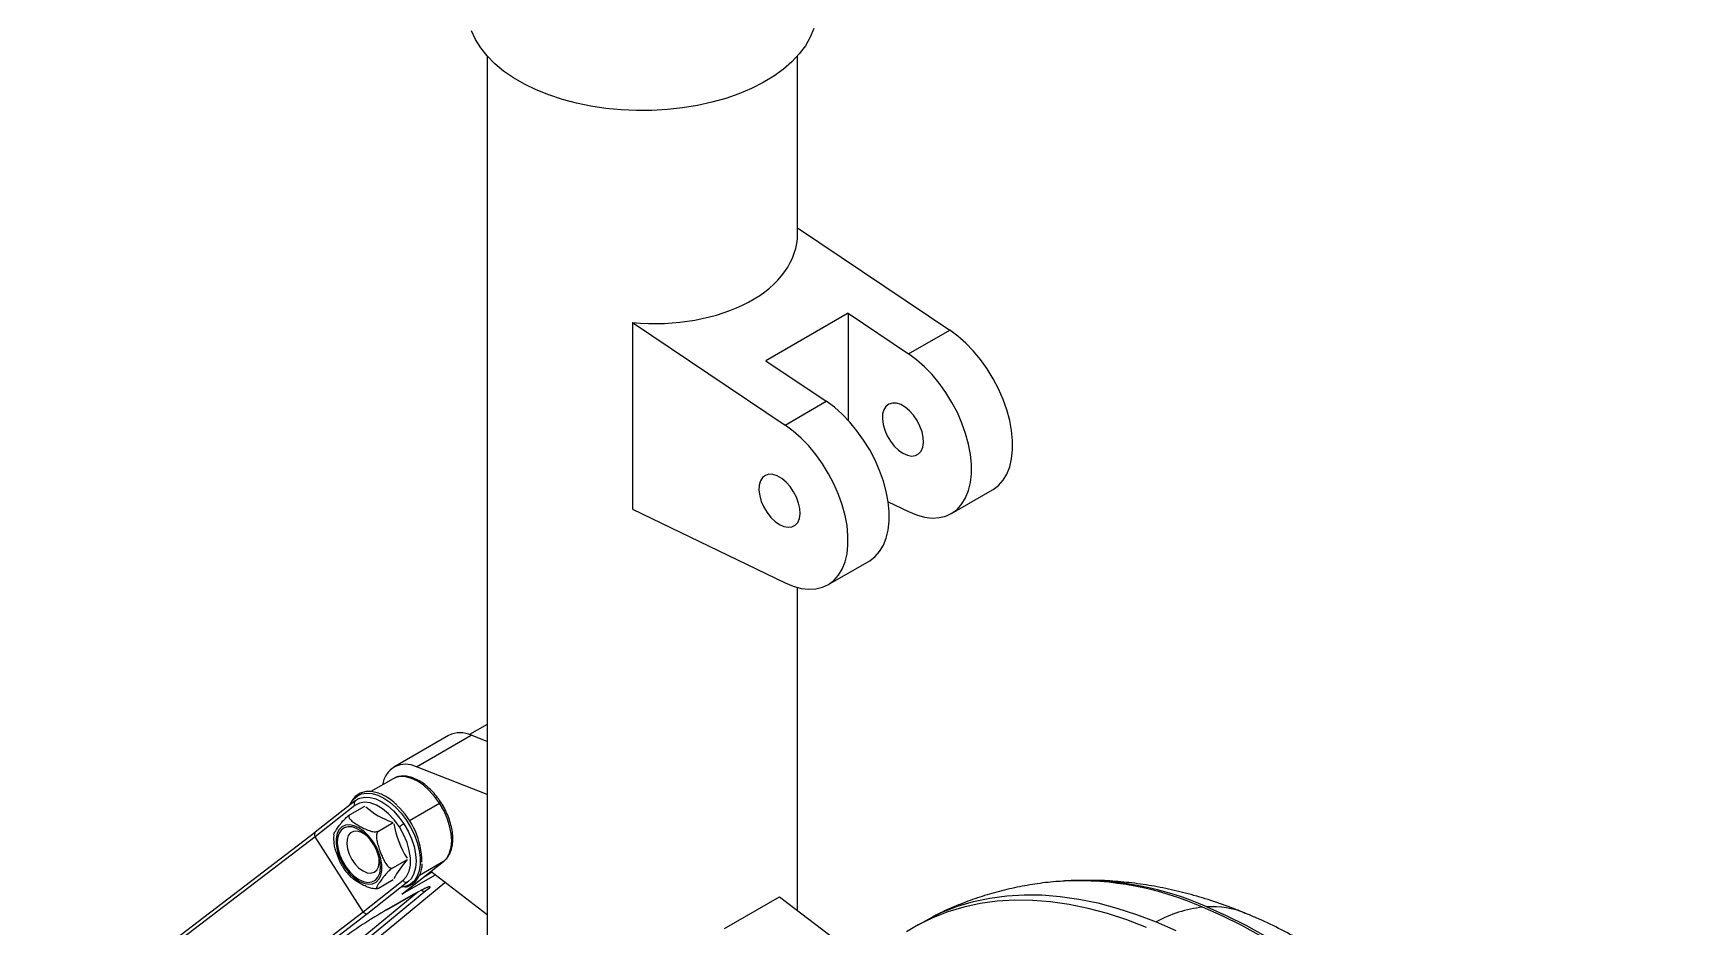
# Model space of a CAD drawing. Header units: millimetres. Extents: x 1 to 1184, y 0 to 836.
# Drawn here: x 756.1 to 841, y 703.2 to 749.2 of the extents above; entities that cross this region are included whole.
import ezdxf

# ---------------------------------------------------------------- set-up
doc = ezdxf.new("R2010")
doc.units = ezdxf.units.MM

msp = doc.modelspace()

# ---------------------------------------------------------------- linework, layer by layer
at = {"color": 7, "linetype": 'Continuous', "lineweight": 25}
for p, q in [((779.557, 748.027), (779.557, 698.149)), ((795.557, 738.865), (795.557, 748.027)), ((795.557, 739.168), (803.402, 733.897)), ((798.163, 734.766), (793.92, 732.317)), ((798.163, 734.766), (801.28, 732.672)), ((798.163, 734.766), (798.163, 729.246)), ((787.056, 734.28), (787.056, 724.654)), ((787.056, 734.28), (794.916, 728.998)), ((801.28, 732.672), (803.402, 733.897)), ((793.92, 732.317), (797.038, 730.223)), ((794.916, 728.998), (797.038, 730.223)), ((803.491, 724.439), (805.613, 725.664)), ((787.056, 724.654), (794.916, 720.86)), ((800.227, 725.042), (801.28, 724.534)), ((797.127, 720.766), (799.249, 721.99)), ((795.557, 703.973), (795.557, 720.62)), ((779.557, 713.562), (778.651, 713.039)), ((777.571, 712.994), (774.743, 711.361)), ((775.907, 711.375), (778.735, 713.008)), ((779.557, 712.686), (778.735, 713.008)), ((774.71, 710.765), (773.56, 710.101)), ((779.557, 709.944), (775.907, 711.375)), ((772.738, 709.386), (770.684, 707.766)), ((772.756, 709.625), (770.698, 708.002)), ((772.492, 708.916), (773.245, 709.35)), ((772.771, 709.635), (772.756, 709.625)), ((772.771, 709.635), (772.872, 709.703)), ((772.908, 709.724), (772.872, 709.703)), ((775.55, 708.604), (777.101, 709.5)), ((773.962, 708.067), (774.715, 708.502)), ((775.263, 708.438), (775.299, 708.459)), ((770.684, 707.766), (756.138, 696.668)), ((770.699, 708.002), (756.15, 696.902)), ((773.168, 703.907), (770.684, 707.766)), ((774.697, 706.173), (775.45, 706.608)), ((775.164, 704.81), (777.31, 706.502)), ((775.191, 704.829), (777.326, 706.513)), ((777.31, 706.502), (776.062, 705.782)), ((777.31, 706.502), (777.326, 706.513)), ((776.877, 705.799), (775.164, 704.81)), ((776.353, 705.745), (776.691, 705.941)), ((779.557, 703.756), (776.644, 705.976)), ((769.187, 698.676), (777.38, 705.415)), ((769.206, 698.689), (777.381, 705.414)), ((769.845, 699.883), (775.986, 704.935)), ((776.396, 704.98), (770.102, 699.803)), ((773.168, 703.907), (775.222, 705.527)), ((775.471, 705.441), (773.413, 703.818)), ((773.814, 705.097), (773.886, 705.104)), ((773.962, 705.128), (774.715, 705.563)), ((774.384, 704.011), (775.753, 704.802)), ((774.392, 704.017), (775.762, 704.807)), ((775.244, 705.19), (775.17, 705.18)), ((775.507, 705.462), (775.471, 705.441)), ((775.753, 704.802), (775.762, 704.807)), ((774.384, 704.011), (774.392, 704.017)), ((791.799, 703.048), (794.628, 704.681)), ((794.628, 704.681), (799.206, 701.191)), ((758.622, 692.809), (773.168, 703.907)), ((773.413, 703.818), (758.863, 692.716))]:
    msp.add_line(p, q, dxfattribs=at)
at = {"color": 7, "linetype": 'Continuous', "lineweight": 25, "flags": 128}
for points in [[(796.398, 749.436), (796.215, 748.989), (795.963, 748.552), (795.647, 748.131), (795.266, 747.727), (794.826, 747.344), (794.329, 746.985), (793.778, 746.653), (793.179, 746.35), (792.536, 746.079), (791.854, 745.842), (791.138, 745.641), (790.394, 745.477), (789.628, 745.351), (788.846, 745.265), (788.054, 745.219), (787.258, 745.214), (786.464, 745.25), (785.679, 745.326), (784.908, 745.442), (784.158, 745.596), (783.435, 745.788), (782.744, 746.017), (782.091, 746.279), (781.48, 746.574), (780.917, 746.899), (780.406, 747.252), (779.951, 747.629), (779.556, 748.028), (779.223, 748.445), (778.955, 748.878), (778.755, 749.323)], [(805.613, 725.664), (805.64, 725.68), (805.916, 725.888), (806.152, 726.154), (806.346, 726.475), (806.493, 726.845), (806.592, 727.26), (806.642, 727.714), (806.642, 728.2), (806.592, 728.711), (806.493, 729.241), (806.346, 729.781), (806.152, 730.325), (805.916, 730.863), (805.64, 731.39), (805.329, 731.896), (804.986, 732.376), (804.616, 732.822), (804.225, 733.228), (803.818, 733.588), (803.402, 733.897)], [(801.28, 724.534), (801.697, 724.362), (802.104, 724.252), (802.495, 724.207), (802.864, 724.226), (803.207, 724.309), (803.519, 724.456), (803.795, 724.664), (804.031, 724.93), (804.224, 725.25), (804.371, 725.621), (804.471, 726.036), (804.521, 726.489), (804.521, 726.975), (804.471, 727.487), (804.371, 728.016), (804.224, 728.557), (804.031, 729.1), (803.795, 729.639), (803.519, 730.165), (803.207, 730.672), (802.864, 731.151), (802.495, 731.597), (802.104, 732.003), (801.697, 732.363), (801.28, 732.672)], [(799.249, 721.99), (799.276, 722.007), (799.552, 722.214), (799.788, 722.48), (799.982, 722.801), (800.129, 723.171), (800.228, 723.586), (800.278, 724.04), (800.278, 724.526), (800.228, 725.038), (800.129, 725.567), (799.982, 726.108), (799.788, 726.651), (799.552, 727.19), (799.276, 727.716), (798.965, 728.223), (798.622, 728.702), (798.252, 729.148), (797.861, 729.554), (797.454, 729.914), (797.038, 730.223)], [(800.992, 727.545), (801.22, 727.442), (801.437, 727.401), (801.633, 727.424), (801.8, 727.51), (801.929, 727.655), (802.014, 727.852), (802.051, 728.092), (802.038, 728.364), (801.977, 728.654), (801.869, 728.95), (801.721, 729.238), (801.538, 729.503), (801.33, 729.735), (801.106, 729.921), (800.877, 730.054), (800.653, 730.126), (800.445, 730.135), (800.262, 730.08), (800.114, 729.964), (800.006, 729.792), (799.945, 729.572), (799.932, 729.315), (799.97, 729.032), (800.054, 728.737), (800.183, 728.443), (800.35, 728.165), (800.546, 727.915), (800.764, 727.705), (800.992, 727.545)], [(794.916, 720.86), (795.333, 720.688), (795.74, 720.578), (796.131, 720.533), (796.5, 720.552), (796.843, 720.635), (797.155, 720.782), (797.431, 720.99), (797.667, 721.256), (797.86, 721.576), (798.007, 721.947), (798.107, 722.362), (798.157, 722.815), (798.157, 723.301), (798.107, 723.813), (798.007, 724.343), (797.86, 724.883), (797.667, 725.426), (797.431, 725.965), (797.155, 726.491), (796.843, 726.998), (796.5, 727.478), (796.131, 727.923), (795.74, 728.329), (795.333, 728.689), (794.916, 728.998)], [(794.628, 723.871), (794.856, 723.768), (795.073, 723.727), (795.269, 723.75), (795.436, 723.836), (795.565, 723.981), (795.65, 724.178), (795.687, 724.418), (795.674, 724.69), (795.613, 724.98), (795.505, 725.276), (795.357, 725.564), (795.174, 725.83), (794.966, 726.061), (794.742, 726.247), (794.513, 726.38), (794.289, 726.452), (794.081, 726.461), (793.898, 726.406), (793.75, 726.29), (793.642, 726.118), (793.581, 725.898), (793.568, 725.641), (793.606, 725.358), (793.69, 725.063), (793.819, 724.77), (793.986, 724.491), (794.182, 724.241), (794.4, 724.031), (794.628, 723.871)], [(777.101, 709.5), (776.849, 709.85), (776.571, 710.163), (776.273, 710.428), (775.966, 710.637), (775.659, 710.785), (775.361, 710.866), (775.082, 710.878), (774.829, 710.821), (774.71, 710.765)], [(772.612, 709.637), (772.657, 709.694), (772.848, 709.867), (773.076, 709.978), (773.335, 710.024), (773.62, 710.004), (773.92, 709.918), (774.229, 709.769)], [(772.485, 709.411), (772.509, 709.465), (772.612, 709.637)], [(775.03, 708.285), (774.768, 708.645), (774.475, 708.96), (774.163, 709.217), (773.844, 709.406), (773.531, 709.521), (773.234, 709.556), (772.967, 709.51), (772.738, 709.386)], [(772.872, 709.703), (772.99, 709.76), (773.243, 709.817), (773.523, 709.804), (773.821, 709.723), (774.128, 709.576), (774.435, 709.366), (774.732, 709.101), (775.011, 708.789), (775.263, 708.438)], [(774.229, 709.769), (774.539, 709.561), (774.839, 709.3), (775.123, 708.992), (775.383, 708.646), (775.611, 708.272), (775.802, 707.879), (775.949, 707.479), (776.05, 707.082), (776.101, 706.699), (776.101, 706.341), (776.05, 706.017), (775.949, 705.736), (775.802, 705.506), (775.611, 705.334), (775.383, 705.223), (775.244, 705.19)], [(777.31, 706.502), (777.488, 706.69), (777.619, 706.937), (777.7, 707.233), (777.728, 707.571), (777.702, 707.941), (777.623, 708.33), (777.494, 708.728), (777.318, 709.122), (777.101, 709.5)], [(772.944, 705.488), (773.191, 705.376), (773.427, 705.328), (773.642, 705.347), (773.826, 705.432), (773.972, 705.58), (774.073, 705.783), (774.125, 706.034), (774.125, 706.32), (774.073, 706.631), (773.972, 706.951), (773.826, 707.267), (773.642, 707.565), (773.427, 707.832), (773.191, 708.057), (772.944, 708.229), (772.698, 708.342), (772.462, 708.389), (772.247, 708.37), (772.062, 708.285), (771.917, 708.137), (771.816, 707.934), (771.764, 707.683), (771.764, 707.397), (771.816, 707.087), (771.917, 706.767), (772.062, 706.451), (772.247, 706.153), (772.462, 705.885), (772.698, 705.661), (772.944, 705.488)], [(772.944, 705.573), (773.184, 705.464), (773.412, 705.421), (773.618, 705.446), (773.793, 705.536), (773.928, 705.688), (774.017, 705.895), (774.056, 706.147), (774.043, 706.432), (773.979, 706.737), (773.866, 707.048), (773.71, 707.35), (773.519, 707.629), (773.3, 707.872), (773.065, 708.068), (772.824, 708.207), (772.589, 708.283), (772.37, 708.292), (772.179, 708.234), (772.023, 708.112), (771.91, 707.932), (771.845, 707.701), (771.832, 707.431), (771.871, 707.134), (771.96, 706.824), (772.096, 706.516), (772.27, 706.224), (772.477, 705.961), (772.705, 705.741), (772.944, 705.573)], [(775.222, 705.527), (775.403, 705.726), (775.529, 705.991), (775.596, 706.312), (775.601, 706.678), (775.543, 707.073), (775.425, 707.483), (775.252, 707.892), (775.03, 708.285)], [(775.263, 708.438), (775.48, 708.06), (775.656, 707.667), (775.785, 707.269), (775.864, 706.88), (775.889, 706.51), (775.861, 706.172), (775.78, 705.875), (775.649, 705.629), (775.471, 705.441)], [(773.403, 707.766), (773.262, 707.882), (773.051, 708.004), (772.847, 708.061), (772.663, 708.051), (772.509, 707.973), (772.397, 707.833), (772.332, 707.639), (772.318, 707.404), (772.358, 707.143), (772.447, 706.871), (772.582, 706.606), (772.752, 706.365), (772.948, 706.162), (773.157, 706.011), (773.157, 706.011)], [(773.157, 706.011), (773.365, 705.921), (773.561, 705.898), (773.731, 705.942), (773.866, 706.052), (773.955, 706.22), (773.995, 706.436), (773.981, 706.687), (773.96, 706.801)], [(775.762, 704.807), (776.031, 704.959), (776.146, 705.021)], [(776.146, 705.021), (776.257, 705.079), (776.431, 705.162), (776.548, 705.206), (776.604, 705.209), (776.597, 705.171), (776.527, 705.094), (776.396, 704.98)], [(813.543, 703.096), (812.532, 703.484), (811.53, 703.811), (810.54, 704.076), (809.565, 704.277), (808.605, 704.415), (807.664, 704.489), (806.744, 704.5), (805.846, 704.446), (804.974, 704.329), (804.128, 704.148), (803.311, 703.904), (802.526, 703.597), (801.773, 703.228), (801.176, 702.877)], [(801.79, 703.238), (802.268, 703.514), (803.021, 703.883), (803.806, 704.189), (804.623, 704.433), (805.468, 704.614), (806.341, 704.732), (807.238, 704.785), (808.159, 704.775), (809.1, 704.701), (810.059, 704.563), (811.035, 704.361), (812.025, 704.097), (813.027, 703.77), (814.038, 703.382)], [(819.482, 702.625), (818.464, 703.19), (817.449, 703.696), (816.439, 704.142)], [(816.653, 704.158), (817.659, 703.714), (818.67, 703.21), (819.683, 702.647)], [(814.038, 703.382), (815.056, 702.933)]]:
    msp.add_lwpolyline(points, dxfattribs=at)
at = {"color": 7, "linetype": 'Continuous', "lineweight": 25}
for centre, radius, start, end in [((778.168, 711.802), 1.333, 64.8077, 116.61118), ((775.353, 710.314), 1.197, 62.42087, 173.53618), ((772.878, 709.496), 0.178, 133.43977, 218.14005), ((775.988, 712.405), 4.094, 228.88316, 251.12222), ((772.214, 706.456), 3.979, 0.10922, 47.50177), ((777.226, 709.335), 0.206, 103.33995, 127.15485), ((779.8, 709.385), 5.148, 190.62572, 211.78564), ((776.422, 706.429), 2.319, 119.98693, 126.88019), ((778.885, 703.412), 4.686, 137.61046, 152.18819), ((775.394, 705.619), 0.195, 208.3177, 293.57748), ((776.311, 705.153), 0.192, 220.40122, 296.35832), ((809.963, 689.455), 16.052, 66.20848, 92.32709), ((810.189, 689.481), 16.038, 66.23112, 91.90387), ((787.746, 680.965), 26.641, 120.08493, 126.42649), ((817.151, 697.719), 6.462, 96.32858, 118.80224), ((816.937, 699.65), 4.517, 67.81009, 93.61025)]:
    msp.add_arc(centre, radius, start, end, dxfattribs=at)
for centre, major_axis, ratio, start_param, end_param in [((787.557, 739.243), (7.991, -0.618), 0.622318, 4.697849, 6.33131), ((770.821, 707.844), (-0.123, 0.158), 0.787874, 6.171865, 7.742661), ((773.305, 703.985), (-0.123, 0.158), 0.787874, 1.459476, 3.030272)]:
    msp.add_ellipse(centre, major_axis=major_axis, ratio=ratio, start_param=start_param, end_param=end_param, dxfattribs=at)
for points, knots in [([(777.178, 709.536), (777.139, 709.594), (777.028, 709.762), (776.821, 710.02), (776.556, 710.291), (776.275, 710.521), (775.983, 710.703), (775.688, 710.83), (775.396, 710.899), (775.117, 710.903), (774.885, 710.857), (774.762, 710.787), (774.714, 710.76)], [0, 0, 0, 0, 0.057562, 0.16647, 0.275679, 0.385258, 0.495318, 0.605856, 0.716386, 0.82568, 0.93224, 1, 1, 1, 1]), ([(774.338, 709.844), (774.286, 709.873), (774.134, 709.956), (773.884, 710.052), (773.594, 710.111), (773.32, 710.109), (773.068, 710.048), (772.85, 709.925), (772.703, 709.801), (772.643, 709.705), (772.63, 709.684)], [0, 0, 0, 0, 0.078423, 0.227504, 0.37664, 0.524911, 0.671337, 0.815591, 0.958796, 1, 1, 1, 1]), ([(774.892, 709.422), (774.841, 709.471), (774.696, 709.608), (774.508, 709.742), (774.373, 709.823), (774.338, 709.844)], [0, 0, 0, 0, 0.287643, 0.811635, 1, 1, 1, 1]), ([(777.326, 706.513), (777.363, 706.545), (777.462, 706.631), (777.593, 706.811), (777.705, 707.06), (777.772, 707.347), (777.794, 707.668), (777.769, 708.014), (777.698, 708.375), (777.583, 708.741), (777.428, 709.103), (777.285, 709.367), (777.196, 709.507), (777.178, 709.536)], [0, 0, 0, 0, 0.056775, 0.153625, 0.251862, 0.352676, 0.455506, 0.559266, 0.66309, 0.76671, 0.870135, 0.973457, 1, 1, 1, 1]), ([(771.653, 707.88), (771.653, 707.887), (771.651, 707.916), (771.706, 708.011), (771.8, 708.16), (771.915, 708.323), (772.049, 708.5), (772.169, 708.64), (772.289, 708.759), (772.368, 708.828), (772.439, 708.883), (772.476, 708.906), (772.492, 708.916)], [0, 0, 0, 0, 0.035783, 0.171761, 0.311267, 0.511534, 0.650345, 0.809026, 0.868144, 0.927666, 0.966494, 1, 1, 1, 1]), ([(772.492, 708.916), (772.489, 708.914), (772.469, 708.902), (772.44, 708.873), (772.421, 708.818), (772.443, 708.729), (772.546, 708.607), (772.73, 708.472), (772.957, 708.334), (773.199, 708.202), (773.431, 708.097), (773.634, 708.041), (773.774, 708.027), (773.871, 708.034), (773.93, 708.051), (773.955, 708.064), (773.962, 708.067)], [0, 0, 0, 0, 0.006566, 0.035095, 0.071988, 0.126976, 0.226728, 0.362156, 0.499937, 0.639833, 0.781274, 0.867099, 0.919623, 0.95775, 0.988085, 1, 1, 1, 1]), ([(771.654, 707.88), (771.649, 707.838), (771.631, 707.704), (771.646, 707.558), (771.657, 707.458)], [0, 0, 0, 0, 0.316372, 1, 1, 1, 1]), ([(772.112, 706.231), (772.088, 706.269), (772.015, 706.382), (771.909, 706.631), (771.796, 706.922), (771.697, 707.209), (771.673, 707.38), (771.662, 707.459)], [0, 0, 0, 0, 0.108278, 0.316821, 0.616195, 0.8237, 1, 1, 1, 1]), ([(773.962, 708.067), (773.946, 708.056), (773.915, 708.032), (773.876, 707.961), (773.848, 707.841), (773.854, 707.644), (773.907, 707.401), (774.005, 707.102), (774.119, 706.809), (774.254, 706.515), (774.373, 706.32), (774.493, 706.204), (774.572, 706.16), (774.644, 706.151), (774.68, 706.166), (774.697, 706.173)], [0, 0, 0, 0, 0.029605, 0.059096, 0.106785, 0.187631, 0.302195, 0.419731, 0.588459, 0.70541, 0.839101, 0.888909, 0.939057, 0.971771, 1, 1, 1, 1]), ([(772.111, 706.23), (772.132, 706.196), (772.214, 706.057), (772.357, 705.873), (772.487, 705.744), (772.535, 705.696)], [0, 0, 0, 0, 0.172471, 0.692246, 1, 1, 1, 1]), ([(773.814, 705.092), (773.812, 705.091), (773.766, 705.085), (773.637, 705.102), (773.428, 705.158), (773.193, 705.266), (772.955, 705.396), (772.722, 705.534), (772.595, 705.64), (772.532, 705.693)], [0, 0, 0, 0, 0.005024, 0.082344, 0.222609, 0.41304, 0.606779, 0.803492, 1, 1, 1, 1]), ([(774.697, 706.173), (774.679, 706.163), (774.644, 706.141), (774.575, 706.088), (774.481, 706.006), (774.36, 705.882), (774.24, 705.739), (774.112, 705.57), (773.999, 705.409), (773.898, 705.251), (773.85, 705.152), (773.852, 705.104), (773.875, 705.093), (773.914, 705.102), (773.947, 705.12), (773.962, 705.128)], [0, 0, 0, 0, 0.029605, 0.059096, 0.106785, 0.187631, 0.302195, 0.419731, 0.588459, 0.70541, 0.839101, 0.888909, 0.939057, 0.971771, 1, 1, 1, 1]), ([(775.298, 705.183), (775.331, 705.187), (775.451, 705.2), (775.634, 705.284), (775.835, 705.431), (775.998, 705.631), (776.118, 705.877), (776.192, 706.125), (776.207, 706.303), (776.213, 706.372)], [0, 0, 0, 0, 0.063771, 0.230034, 0.39433, 0.558292, 0.723611, 0.891151, 1, 1, 1, 1]), ([(776.131, 705.012), (776.188, 705.041), (776.308, 705.104), (776.423, 705.157), (776.489, 705.18), (776.493, 705.181), (776.494, 705.181)], [0, 0, 0, 0, 0.297081, 0.624181, 0.870415, 1, 1, 1, 1]), ([(809.319, 705.485), (809.171, 705.478), (808.661, 705.453), (807.799, 705.341), (806.741, 705.154), (805.709, 704.9), (804.703, 704.589), (803.728, 704.215), (802.964, 703.88), (802.537, 703.65), (802.414, 703.583)], [0, 0, 0, 0, 0.061838, 0.212582, 0.361399, 0.50852, 0.654185, 0.798635, 0.942115, 1, 1, 1, 1]), ([(818.64, 703.825), (818.44, 703.909), (817.857, 704.154), (816.877, 704.492), (815.709, 704.84), (814.543, 705.115), (813.384, 705.323), (812.235, 705.46), (811.126, 705.533), (810.401, 705.526), (810.055, 705.523)], [0, 0, 0, 0, 0.07259, 0.211913, 0.349695, 0.485674, 0.619667, 0.75158, 0.881404, 1, 1, 1, 1]), ([(837.883, 657.306), (837.992, 657.484), (838.288, 657.965), (838.714, 658.789), (839.169, 659.775), (839.573, 660.801), (839.928, 661.864), (840.233, 662.964), (840.485, 664.1), (840.685, 665.268), (840.831, 666.467), (840.922, 667.694), (840.958, 668.944), (840.939, 670.215), (840.864, 671.501), (840.736, 672.798), (840.554, 674.103), (840.32, 675.411), (840.036, 676.719), (839.703, 678.024), (839.324, 679.324), (838.898, 680.616), (838.428, 681.899), (837.915, 683.169), (837.361, 684.426), (836.766, 685.667), (836.132, 686.891), (835.46, 688.095), (834.751, 689.277), (834.007, 690.437), (833.227, 691.571), (832.414, 692.678), (831.568, 693.756), (830.689, 694.803), (829.78, 695.817), (828.84, 696.796), (827.871, 697.738), (826.873, 698.64), (825.848, 699.499), (824.796, 700.314), (823.719, 701.08), (822.619, 701.796), (821.498, 702.458), (820.359, 703.058), (819.406, 703.516), (818.828, 703.749), (818.64, 703.825)], [0, 0, 0, 0, 0.012133, 0.032896, 0.053926, 0.075248, 0.096884, 0.118845, 0.141134, 0.163739, 0.186638, 0.209795, 0.233165, 0.256699, 0.280343, 0.304051, 0.327773, 0.351474, 0.375133, 0.398736, 0.422278, 0.445756, 0.469174, 0.49254, 0.51586, 0.539147, 0.56241, 0.585663, 0.608917, 0.632184, 0.655475, 0.678803, 0.70218, 0.725619, 0.749131, 0.772727, 0.796414, 0.820197, 0.844077, 0.868049, 0.892102, 0.916213, 0.940344, 0.964445, 0.98846, 1, 1, 1, 1])]:
    msp.add_open_spline(points, degree=3, knots=knots, dxfattribs=at)

doc.saveas('drawing.dxf')
